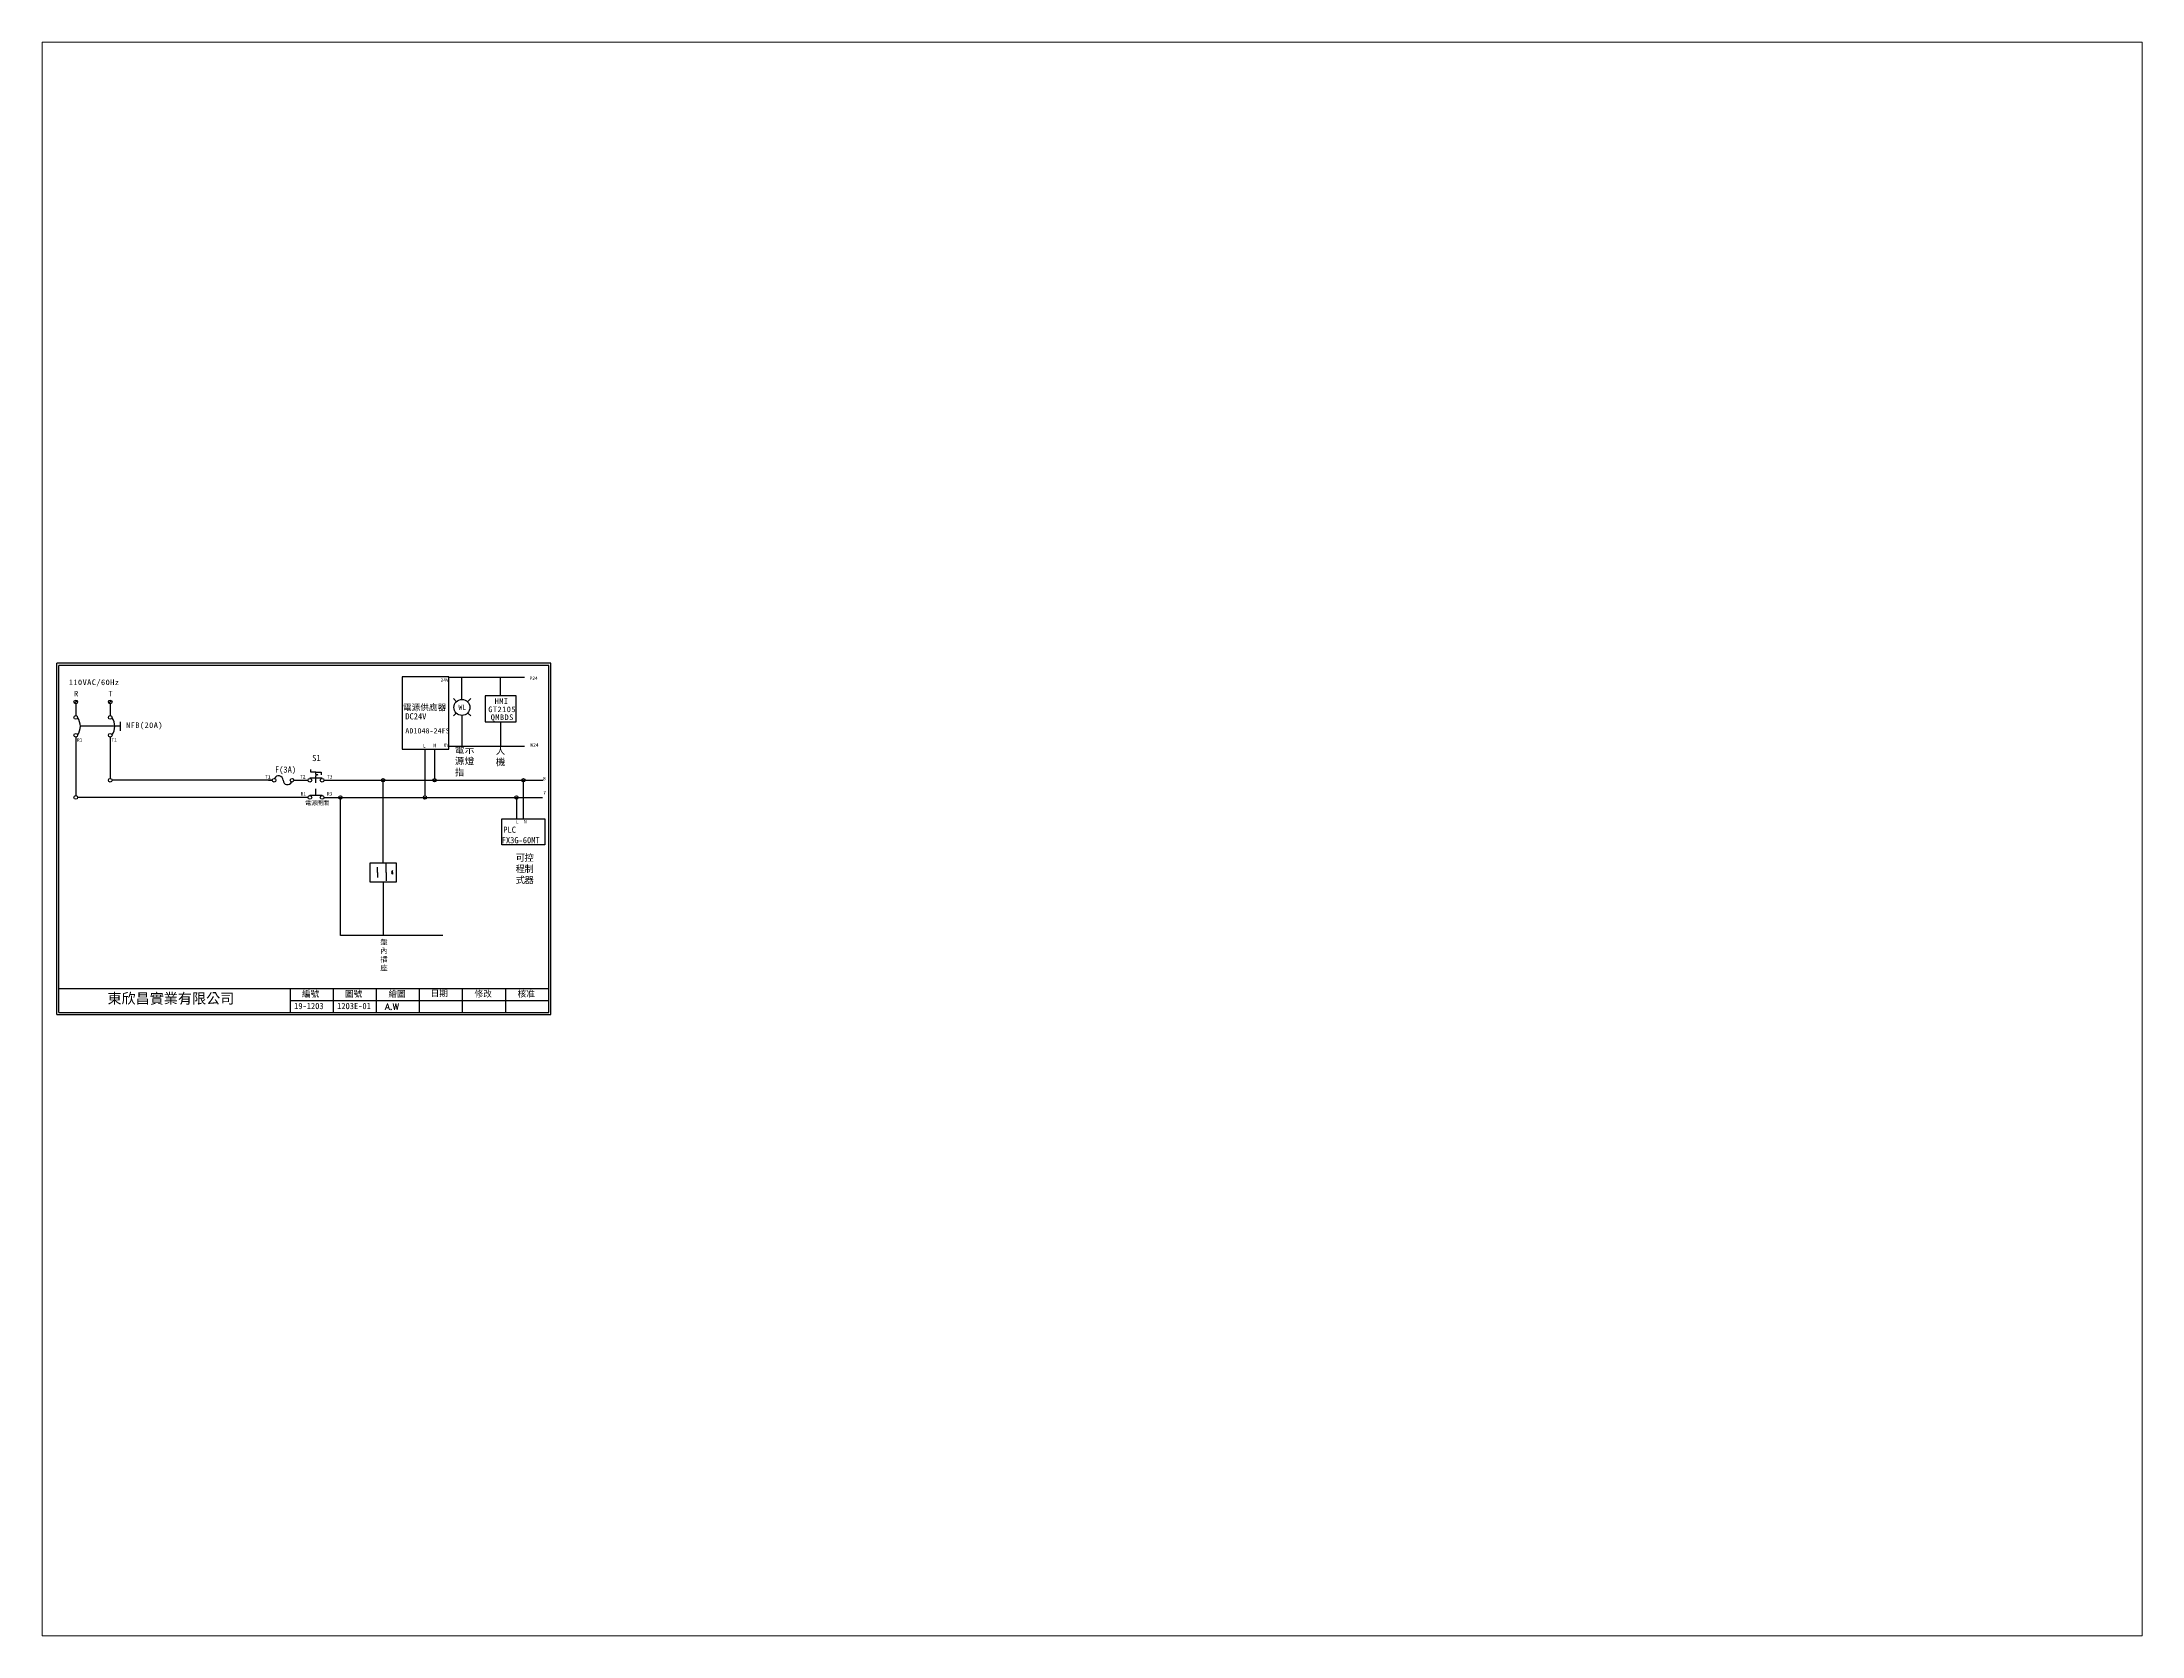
# Paper-space layout '配置1' of a CAD drawing. Extents: x 26 to 231, y 20 to 176.
# The model-space entities are those that its viewports show. They can reach past a viewport. Long polylines and large blocks are cut down to what shows.
import ezdxf
from ezdxf.enums import TextEntityAlignment as Align

# ---------------------------------------------------------------- set-up
doc = ezdxf.new("R2010")
doc.units = 0
doc.linetypes.add('DASHED', pattern=[0.2, 0.1, -0.1])
doc.linetypes.add('HIDDEN9', pattern=[3.5, 2, -1.5])
doc.layers.get('0').update_dxf_attribs({"linetype": 'CONTINUOUS'})
for name, color, linetype in [('7', 7, 'CONTINUOUS'), ('圖框層', 7, 'CONTINUOUS'), ('標尺寸層', 3, 'CONTINUOUS')]:
    doc.layers.add(name, color=color, linetype=linetype)
doc.styles.add('CNS', font='romanc.shx', dxfattribs={"bigfont": 'chineset.shx'})
doc.styles.add('STSL', font='kaiu.ttf')
doc.styles.add('標楷體', font='kaiu.ttf')

# ---------------------------------------------------------------- blocks, each defined once
blk = doc.blocks.new('FUSE')
at = {"color": 7}
for p, q in [((0, 0), (2.1, 0)), ((14.6, 0), (16.8, 0))]:
    blk.add_line(p, q, dxfattribs=at)
for centre in [(3.2, 0), (13.6, 0)]:
    blk.add_circle(centre, 1.07)
for centre, start, end in [((5.8, 0), 0, 156.116), ((11, 0), 180, 336.116)]:
    blk.add_arc(centre, 2.59, start, end, dxfattribs=at)

msp = doc.modelspace()

# ---------------------------------------------------------------- linework, layer by layer
for p, q in [((237.7, 199.2), (210.7, 199.2)), ((210.7, 199.2), (210.7, 157.2)), ((237.7, 157.2), (237.7, 199.2)), ((281.7, 198.7), (237.7, 198.7)), ((245.4, 190), (245.4, 198.7)), ((21.9, 185.3), (20.3, 183.8)), ((41.9, 185.3), (40.3, 183.8)), ((242.2, 184.7), (240.4, 186.5)), ((245.4, 186.1), (245.4, 190)), ((248.7, 184.7), (250.5, 186.5)), ((242.2, 178.2), (240.4, 176.4)), ((245.4, 176.8), (245.4, 172.9)), ((245.4, 172.9), (245.4, 158.7)), ((248.7, 178.2), (250.5, 176.4)), ((21.1, 164.1), (21.1, 130.2)), ((41.1, 164.1), (41.1, 140.2)), ((281.8, 158.7), (237.7, 158.7)), ((210.7, 157.2), (233.7, 157.2)), ((223.9, 157.2), (223.9, 130.1)), ((229.5, 157.2), (229.5, 140.1)), ((233.7, 157.2), (237.7, 157.2)), ((135.3, 139.1), (42.2, 139.1)), ((147.8, 139.1), (156, 139.1)), ((149.9, 139.1), (156, 139.1)), ((157.6, 143.8), (157.6, 145.3)), ((160.6, 143.8), (157.6, 143.8)), ((160.6, 143.8), (163.6, 143.8)), ((161.6, 142.2), (160.6, 142.4)), ((161.6, 142.2), (160.6, 141.9)), ((163.6, 143.8), (163.6, 142.3)), ((165.3, 139.1), (292.5, 139.1)), ((281.1, 116.6), (281.1, 139.1)), ((156, 129.1), (22.2, 129.1)), ((165.3, 129.1), (292.1, 129.1)), ((268.6, 116.6), (293.6, 116.6)), ((268.6, 101.6), (268.6, 116.6)), ((293.6, 116.6), (293.6, 101.6)), ((293.6, 101.6), (268.6, 101.6))]:
    msp.add_line(p, q)
at = {"color": 7, "linetype": 'HIDDEN9'}
msp.add_line((46.8, 170.4), (23.8, 170.4), dxfattribs=at)
for centre, radius in [((21.1, 184.6), 1.07), ((41.1, 184.6), 1.07), ((245.4, 181.4), 4.64), ((21.1, 175.6), 1.07), ((41.1, 175.6), 1.07), ((21.1, 165.2), 1.07), ((41.1, 165.2), 1.07), ((41.1, 139.1), 1.07), ((229.5, 139.1), 1), ((21.1, 129.1), 1.07), ((223.9, 129.1), 1)]:
    msp.add_circle(centre, radius)
at = {"color": 7}
for centre in [(14.7, 170.4), (34.7, 170.4)]:
    msp.add_arc(centre, 9.05, 325.1286, 34.8714, dxfattribs=at)
at = {"layer": '7'}
for p, q in [((157.1, 140.5), (164.2, 140.5)), ((160.6, 142.4), (160.6, 143.8)), ((160.6, 140.5), (160.6, 141.9)), ((157.1, 130.5), (164.2, 130.5))]:
    msp.add_line(p, q, dxfattribs=at)
at = {"layer": '7', "linetype": 'DASHED'}
msp.add_line((160.6, 130.5), (160.6, 140.5), dxfattribs=at)
at = {"layer": '7'}
for centre in [(157.1, 139.1), (164.2, 139.1), (157.1, 129.1), (164.2, 129.1)]:
    msp.add_circle(centre, 1.07, dxfattribs=at)
at = {"layer": '圖框層', "color": 7}
for p, q in [((297, 207), (10, 207)), ((10, 3), (10, 207)), ((295.8, 205.7), (11.2, 205.7)), ((11.2, 4.2), (11.2, 205.7)), ((295.8, 4.2), (295.8, 205.7)), ((297, 3), (297, 207)), ((11.2, 18.2), (295.8, 18.2)), ((145.8, 4.2), (145.8, 18.2)), ((170.8, 4.2), (170.8, 18.2)), ((195.8, 4.2), (195.8, 18.2)), ((220.8, 4.2), (220.8, 18.2)), ((245.8, 4.2), (245.8, 18.2)), ((270.8, 4.2), (270.8, 18.2)), ((10, 3), (297, 3)), ((11.2, 4.2), (295.8, 4.2)), ((145.8, 11.2), (295.8, 11.2))]:
    msp.add_line(p, q, dxfattribs=at)
at = {"layer": '標尺寸層', "color": 7}
for p, q in [((267.8, 188.1), (267.8, 198.7)), ((21.1, 183.5), (21.1, 176.7)), ((41.1, 183.5), (41.1, 176.7)), ((258.8, 188.1), (258.8, 173.1)), ((276.8, 188.1), (258.8, 188.1)), ((276.8, 173.1), (276.8, 188.1)), ((46.8, 173.1), (46.8, 167.7)), ((258.8, 173.1), (276.8, 173.1)), ((267.8, 173.1), (267.8, 158.7)), ((21.1, 164.2), (21.1, 164.1)), ((41.1, 164.2), (41.1, 164.1)), ((199.6, 91.2), (199.6, 139.1)), ((174.8, 48.9), (174.8, 129.1)), ((277, 129.1), (277, 116.6)), ((196.4, 85.6), (196.4, 88.6)), ((196.4, 85.6), (196.4, 82.6)), ((201.4, 85.6), (201.4, 90.6)), ((201.4, 85.6), (201.4, 80.6)), ((205.1, 85.6), (205.1, 86.6)), ((205.1, 85.6), (205.1, 84.6)), ((199.6, 80), (199.6, 48.9)), ((234.2, 48.9), (174.8, 48.9))]:
    msp.add_line(p, q, dxfattribs=at)
msp.add_lwpolyline([(192.1, 91.2), (207.1, 91.2), (207.1, 80), (192.1, 80)], close=True, dxfattribs=at)
for centre in [(199.6, 139.1), (281.1, 139.1), (174.8, 129.1), (277, 129.1)]:
    msp.add_circle(centre, 1, dxfattribs=at)
msp.add_arc((205.6, 85.6), 1.1, 114.6378, 245.3622, dxfattribs=at)

# ---------------------------------------------------------------- block references
at = {"color": 7}
msp.add_blockref('FUSE', (133.1, 139.1), dxfattribs=at)

# ---------------------------------------------------------------- texts
msp.add_text('WL', height=2.86, dxfattribs=at).set_placement((245.6, 181.5), align=Align.MIDDLE_CENTER)
at = {"color": 0, "char_height": 3.25, "style": '標楷體'}
for s, insert, width, attachment_point in [('\\pxt2;{\\T1.1;110VAC/60Hz}', (17, 197.6), 35.213, 1), ('\\pt6.5;{\\T1.1;R}', (20.1, 191), 2, 1), ('\\pt6.5;{\\T1.1;T}', (40.1, 191), 2, 1), ('\\pxt2;{\\T1.1;HMI}', (264.4, 186.6), 7.084, 1), ('\\pxt2;{\\T1.1;NFB(20A)}', (61, 172.7), 24.607, 2), ('\\pxt2;{\\T1.1;GT2105}', (260.7, 181.9), 15.052, 1), ('\\pxt2;{\\T1.1;QMBDS}', (262.1, 177.3), 12.474, 1)]:
    msp.add_mtext(s, dxfattribs=dict(at, insert=insert, width=width, attachment_point=attachment_point))
at = {"layer": '圖框層', "color": 4, "style": 'STSL'}
for s, height, p in [('24V', 2, (233, 196.3)), ('P24', 2, (284.7, 197.3)), ('電源供應器', 3.6, (211.1, 179.6)), ('DC24V', 3.6, (212.5, 174.4)), ('R1', 2, (21.8, 161.5)), ('T1', 2, (41.8, 161.5)), ('AD1048-24FS', 3, (212.5, 166.3)), ('L', 2, (222.8, 158.1)), ('N', 2, (228.7, 158.3)), ('0V', 2, (234.8, 158.5)), ('N24', 2, (285.2, 158.5)), ('F(3A)', 3.6, (136.8, 143.5)), ('S1', 3.6, (158.4, 150.2)), ('T1', 2, (131.1, 140.1)), ('T2', 2, (151.4, 140.1)), ('T3', 2, (167.1, 140.1)), ('8', 2, (292.5, 139.1)), ('R1', 2, (151.7, 130.2)), ('R3', 2, (167, 130.2)), ('7', 2, (292.7, 130.9)), ('PLC', 3.6, (269.4, 108.6)), ('L', 2, (276.8, 113.9)), ('N', 2, (281.4, 114.1)), ('FX3G-60MT', 3.6, (268.5, 102.5)), ('東欣昌實業有限公司', 6, (39.5, 9.4)), ('編號', 3.6, (152.5, 13.3)), ('圖號', 3.6, (177.5, 13.3)), ('繪圖', 3.6, (202.7, 13.3)), ('日期', 3.6, (227.2, 13.6)), ('修改', 3.6, (252.7, 13.3)), ('核准', 3.6, (277.7, 13.3)), ('19-1203', 3.6, (147.9, 6.2)), ('1203E-01', 3.6, (172.9, 6.2))]:
    msp.add_text(s, height=height, dxfattribs=at).set_placement(p)
at = {"layer": '圖框層', "color": 7, "insert": (195.8, 9.4), "char_height": 3.6, "width": 24.535, "attachment_point": 1, "style": 'CNS'}
msp.add_mtext(' {\\C4; A.W}', dxfattribs=at)
at = {"layer": '標尺寸層', "color": 7, "attachment_point": 1, "style": 'CNS'}
for s, insert, char_height, width in [('{\\fDFKai-SB|b0|i0|c136|p65;電\\P源指}', (241.3, 158.7), 3.9, 4.139), ('{\\fDFKai-SB|b0|i0|c136|p65;示燈}', (247.1, 158.7), 3.9, 4.139), ('{\\fDFKai-SB|b0|i0|c136|p65;人機}', (265.1, 158.1), 3.9, 4.139), ('{\\fDFKai-SB|b0|i0|c136|p65;電源開關}', (154.3, 127.2), 2.5, 14.085), ('{\\fDFKai-SB|b0|i0|c136|p65;可程式}', (276.6, 96.1), 3.9, 5.424), ('{\\fDFKai-SB|b0|i0|c136|p65;控制器}', (281.7, 96.1), 3.9, 5.424), ('{\\fDFKai-SB|b0|i0|c136|p65;盤內插座}', (198, 46.6), 3, 3.75)]:
    msp.add_mtext(s, dxfattribs=dict(at, insert=insert, char_height=char_height, width=width))

psp = doc.layouts.new('配置1')

# ---------------------------------------------------------------- viewports
at = {"layer": '標尺寸層'}
psp.add_viewport(center=(128.5, 97.5), size=(205.6, 156), view_center_point=(611.37, 104.98), view_height=925.5311, dxfattribs=at)

doc.saveas('drawing.dxf')
